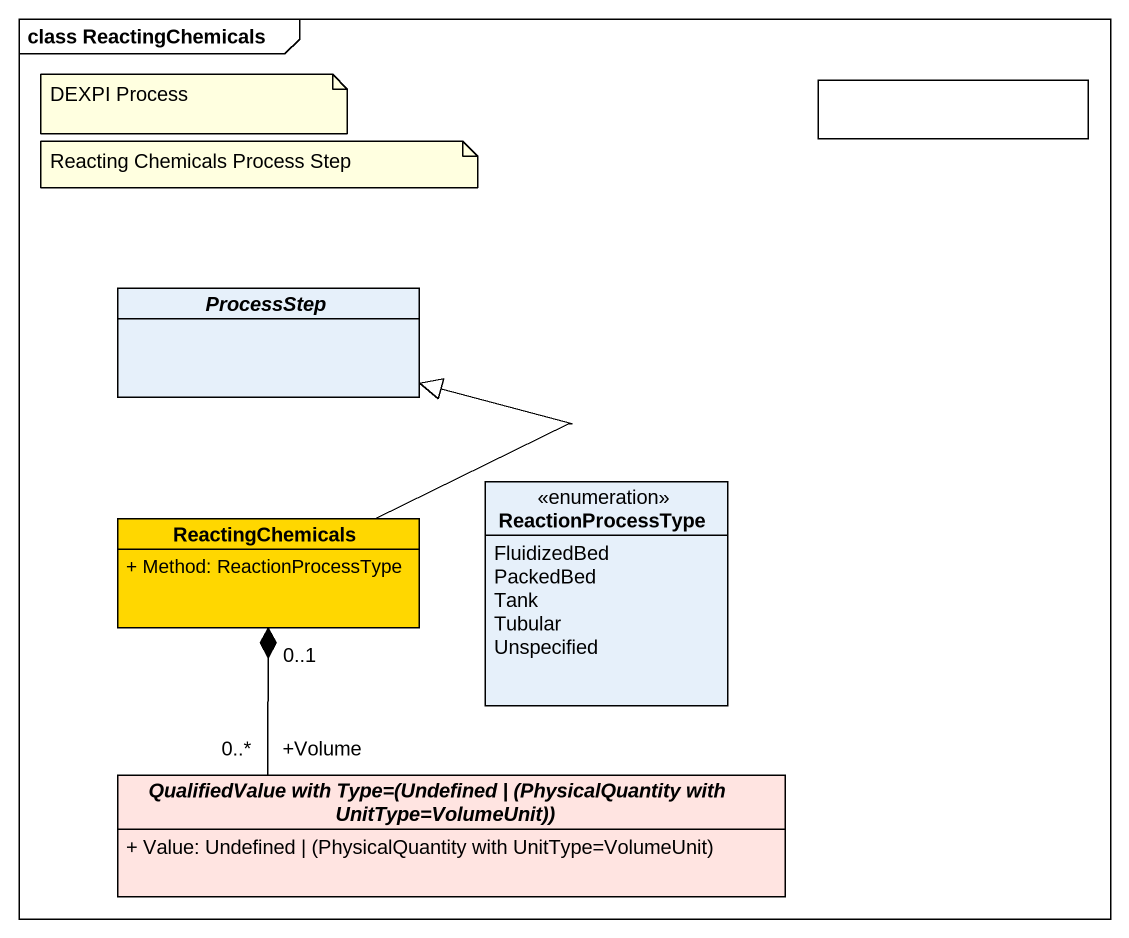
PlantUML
@startuml
mainframe class ReactingChemicals
allowmixing
hide circle
hide empty members
skinparam classAttributeIconSize 0
rectangle " " as rectangle1
abstract class ProcessStep
enum ReactionProcessType {
  FluidizedBed
  PackedBed
  Tank
  Tubular
  Unspecified
}
class ReactingChemicals #FFD700 {
  + Method: ReactionProcessType
}
abstract class "QualifiedValue with Type=(Undefined | (PhysicalQuantity with UnitType=VolumeUnit))" as QualifiedValue_with_Type #FFE4E1 {
  {field} + Value: Undefined | (PhysicalQuantity with UnitType=VolumeUnit)
}
ReactingChemicals -up-|> ProcessStep
ReactingChemicals "0..1" *-- "+Volume\n0..*" QualifiedValue_with_Type
note as N1
  DEXPI Process
end note
note as N2
  Reacting Chemicals Process Step
end note
@enduml
